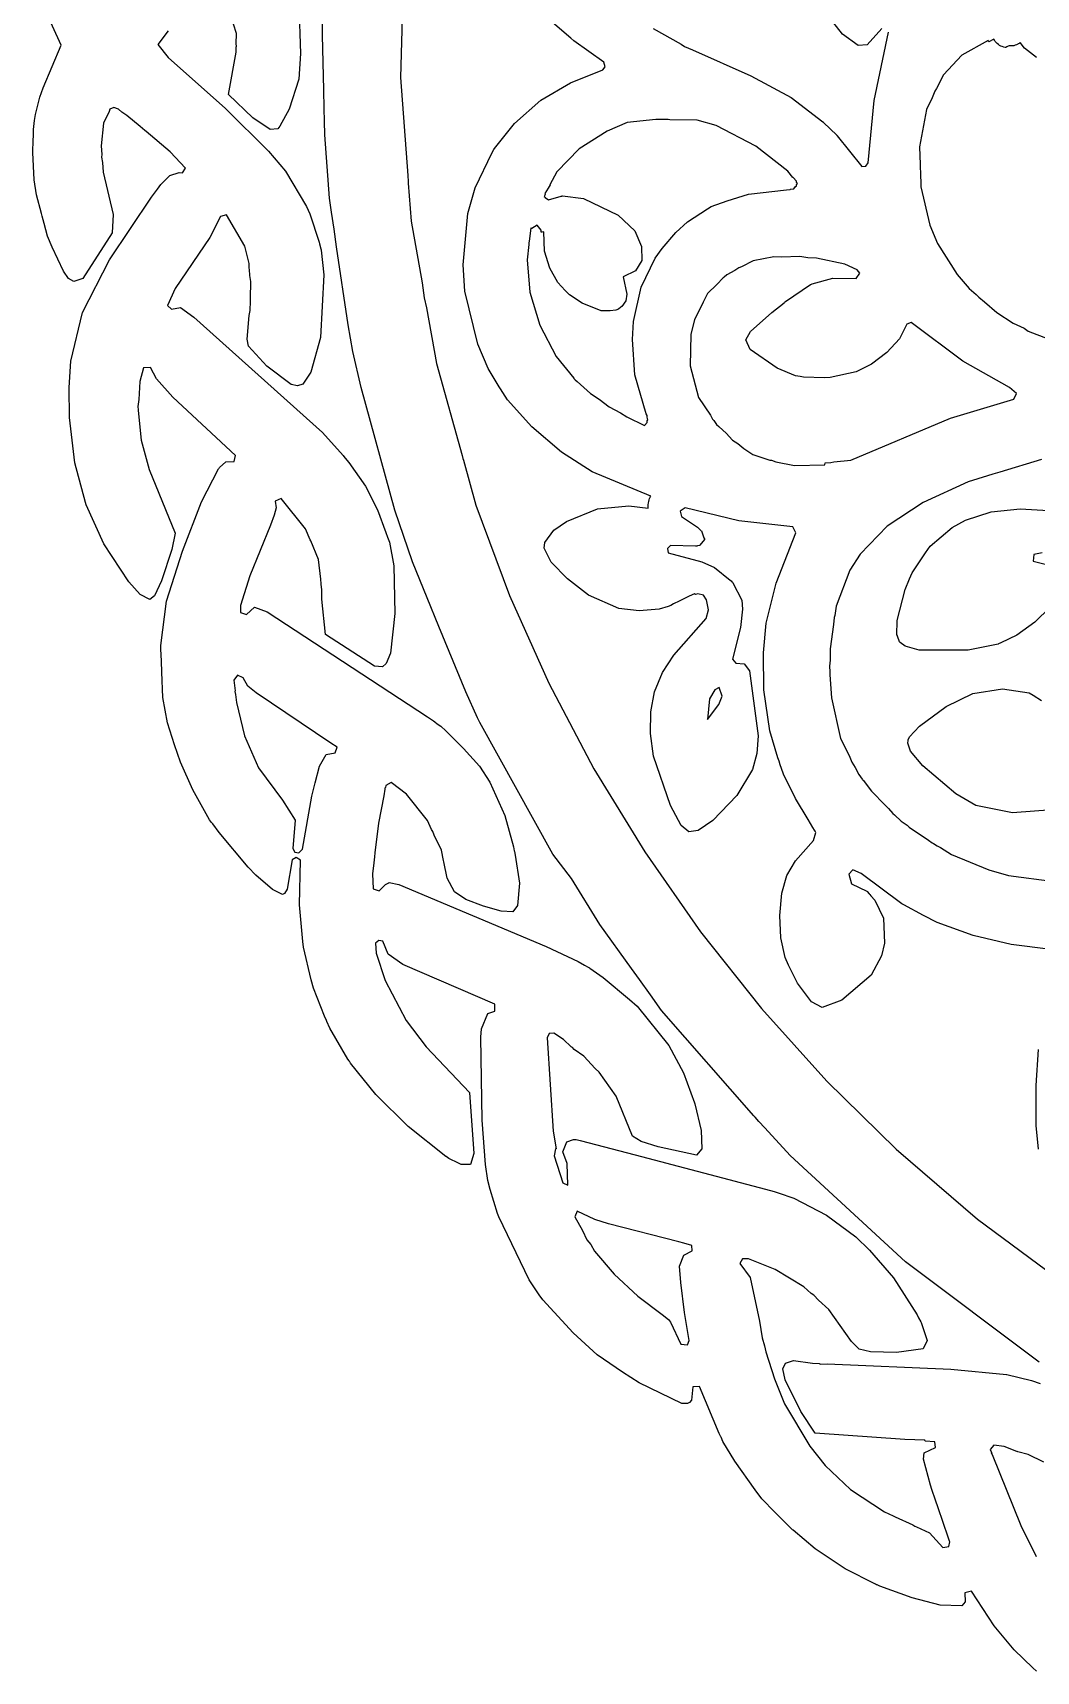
# Model space of a CAD drawing. Header units: millimetres. Extents: x 0 to 300, y 0 to 299.
# Drawn here: x 0.2 to 81.3, y 18.3 to 150.7 of the extents above; entities that cross this region are included whole.
import ezdxf

# ---------------------------------------------------------------- set-up
doc = ezdxf.new("R2010")
doc.units = ezdxf.units.MM
doc.layers.add('CUT', color=7, linetype='CONTINUOUS')

msp = doc.modelspace()

# ---------------------------------------------------------------- linework, layer by layer
at = {"layer": 'CUT'}
for points in [[(30.2576, 158.6159), (29.9538, 147.0586), (30.5319, 139.1528), (30.5576, 138.6732), (30.5774, 138.5296), (30.8017, 135.4626), (31.6866, 130.4917), (31.8571, 129.2558), (32.0457, 128.4743), (32.8468, 123.9739), (34.9299, 116.5215), (34.9879, 116.281), (35.0292, 116.1663), (36.0449, 112.5325), (38.7696, 105.2346), (41.9391, 98.1429), (45.5788, 91.2244), (49.6832, 84.523), (54.1938, 78.0449), (59.1135, 71.8588), (64.3955, 66.0045), (70.0096, 60.5122), (76.5989, 54.8556), (83.5311, 49.7093)], [(81.5745, 43.3049), (70.7664, 51.3909), (61.4357, 59.9886), (59.3838, 62.2329), (58.9236, 62.7362), (58.6089, 63.0804), (58.5055, 63.1935), (51.0561, 71.715), (50.1467, 72.9767), (49.2647, 74.2004), (48.6122, 75.1057), (46.0554, 78.6531), (43.7563, 82.3609), (42.2597, 84.341), (36.3685, 94.9646), (36.1759, 95.3375), (35.223, 97.4319), (33.8826, 100.7034), (33.0526, 102.7295), (32.1072, 105.037), (30.915, 107.9469), (29.4999, 112.1088), (26.7634, 122.0317), (26.0933, 124.9451), (25.711, 127.0789), (24.7855, 133.3809), (24.5741, 134.8206), (24.373, 136.1899), (24.2056, 137.3299), (23.8385, 142.427), (23.8116, 143.531), (23.7864, 144.5678), (23.7501, 146.0581), (23.6425, 150.4795), (23.6688, 153.8779)], [(81.3424, 18.3328), (81.0501, 18.608), (79.5369, 20.074), (77.9262, 22.0123), (76.0938, 24.7981), (75.5637, 24.6685), (75.5955, 23.9282), (75.3253, 23.6269), (73.5667, 23.6721), (71.3183, 24.2489), (68.6877, 25.2019), (68.4731, 25.2994), (68.4635, 25.3038), (68.43, 25.319), (68.3492, 25.3557), (65.8937, 26.6114), (63.4571, 28.2286), (61.6731, 29.7234), (61.6302, 29.7655), (61.5649, 29.8298), (61.5201, 29.8739), (60.2024, 31.1699), (59.1634, 32.2557), (58.6084, 32.9936), (56.9795, 35.2983), (56.0132, 36.9022), (55.856, 37.2348), (55.8367, 37.2758), (55.7614, 37.435), (55.7121, 37.5394), (54.1226, 41.3427), (53.5748, 41.3017), (53.4674, 40.2385), (53.4674, 40.2385), (53.4672, 40.2382), (53.467, 40.238), (53.3054, 40.0297), (53.1435, 39.97), (52.6866, 39.9656), (49.2461, 41.6193), (47.888, 42.4991), (45.854, 43.9011), (43.9004, 45.6698), (41.4531, 48.3406), (41.1625, 48.7269), (40.3495, 49.9376), (37.8825, 55.0454), (37.7823, 55.307), (37.2001, 57.2323), (37.0076, 57.9785), (36.8194, 59.2575), (36.5464, 62.8412), (36.4372, 69.546), (36.5056, 70.2165), (37.0038, 71.4682), (37.5632, 71.6621), (37.5678, 72.2114), (30.1388, 75.4106), (28.9452, 76.256), (28.5208, 77.2948), (28.1939, 77.3601), (27.9359, 77.1489), (27.9912, 76.3462), (28.7048, 74.1237), (30.3947, 70.8925), (32.024, 68.7795), (35.5308, 65.0669), (35.8778, 60.1507), (35.5996, 59.2663), (34.8581, 59.2635), (34.627, 59.3639), (33.8601, 59.7356), (33.6408, 59.8972), (33.6212, 59.9117), (33.6202, 59.9124), (33.6201, 59.9125), (30.5567, 62.3418), (27.941, 64.924), (25.9168, 67.4573), (25.838, 67.5688), (25.8105, 67.6077), (25.7947, 67.63), (25.6991, 67.7653), (24.2391, 70.2811), (24.0044, 70.808), (24.0039, 70.8092), (23.9697, 70.886), (23.8041, 71.2575), (22.9027, 73.5095), (22.7289, 74.1686), (22.1076, 76.8176), (22.0597, 77.2742), (21.7962, 80.2262), (21.8692, 83.8577), (21.5268, 84.0737), (21.1772, 83.8696), (20.7911, 81.4938), (20.5587, 81.1533), (20.421, 81.0852), (19.6016, 81.4652), (18.2506, 82.6255), (17.6372, 83.2691), (15.2851, 86.0703), (14.7647, 86.7691), (14.6705, 86.8955), (14.5197, 87.0979), (13.1506, 89.5158), (12.1698, 91.7566), (11.6784, 93.1707), (11.1247, 94.9513), (10.745, 96.9835), (10.6559, 99.0216), (10.6168, 99.914), (10.5726, 100.9235), (10.5612, 101.1846), (11.0436, 104.7806), (12.3161, 108.8085), (13.867, 112.7893), (15.2452, 115.4512), (15.2625, 115.4733), (15.2847, 115.5019), (15.2923, 115.5117), (15.3269, 115.5562), (15.8175, 116.0307), (16.4957, 116.0531), (16.6016, 116.53), (11.5501, 121.2484), (10.227, 122.7264), (9.7287, 123.6522), (9.1738, 123.6174), (8.8827, 122.5186), (8.7905, 121.0551), (8.7039, 120.4905), (8.7384, 120.229), (8.7345, 120.1658), (8.9722, 117.781), (9.637, 115.4), (11.724, 110.2733), (11.4737, 108.9445), (10.6256, 106.3996), (10.0584, 105.2041), (9.684, 104.8966), (8.9002, 105.3084), (7.9794, 106.318), (5.9588, 109.4026), (4.5331, 112.5571), (4.4742, 112.7441), (3.6321, 115.9387), (3.2042, 119.5921), (3.1735, 122.0231), (3.2994, 124.14), (4.2544, 128.0872), (6.4141, 132.341), (9.8146, 137.3895), (10.0647, 137.7248), (10.296, 138.0347), (10.4386, 138.2257), (10.5825, 138.4187), (10.6377, 138.4755), (11.2907, 139.1462), (12.0554, 139.3857), (12.3209, 139.3656), (12.5559, 139.7318), (11.337, 141.0499), (9.3933, 142.6947), (9.2875, 142.7975), (8.8989, 143.1131), (7.8394, 144.0097), (7.414, 144.2709), (7.1405, 144.4957), (6.7793, 144.6431), (6.4637, 144.5125), (6.3988, 144.3116), (5.9459, 143.3813), (5.7397, 141.5421), (5.797, 140.8451), (5.7722, 140.6354), (5.8502, 140.1986), (5.9149, 139.411), (6.7306, 135.9917), (6.6436, 134.516), (4.2705, 130.8184), (3.5435, 130.591), (3.1136, 130.8343), (2.6944, 131.4314), (1.7935, 133.3509), (1.4134, 134.2378), (1.1392, 135.2811), (0.9866, 135.8618), (0.9258, 136.0931), (0.534, 137.5838), (0.3314, 138.7992), (0.2209, 141.0077), (0.2599, 142.0234), (0.2626, 142.0939), (0.2692, 142.2661), (0.2924, 142.8692), (0.3689, 143.5801), (0.4528, 144.0698), (0.8048, 145.4707), (1.0721, 146.2403), (2.5308, 149.6693), (1.2629, 152.4484)], [(21.7306, 153.0011), (21.8515, 149.0029), (21.7314, 146.9194), (20.9516, 144.5197), (20.1804, 143.1339), (20.021, 142.9122), (19.405, 142.8542), (18.0061, 143.8151), (16.0469, 145.6938), (16.6587, 149.1041), (16.6668, 149.5209), (16.6838, 149.5933), (16.6716, 149.7732), (16.6879, 150.6148), (16.4547, 151.3793)], [(68.8482, 151.0184), (67.6633, 149.7132), (66.9396, 149.6506), (65.6765, 150.5568), (64.1235, 152.5701)], [(82.5031, 76.6308), (79.3047, 77.0241), (76.2295, 77.7523), (73.3332, 78.8163), (72.2345, 79.3772), (70.6238, 80.234), (70.467, 80.3175), (70.4634, 80.3193), (70.4615, 80.3204), (67.1758, 82.7591), (66.5076, 83.0567), (66.1971, 82.7083), (66.3945, 81.9331), (67.6482, 81.3369), (67.6711, 81.3143), (67.8373, 81.1281), (67.8908, 81.0681), (67.9721, 80.9769), (68.2892, 80.6216), (68.995, 79.156), (69.0706, 77.1473), (68.8165, 76.107), (67.9796, 74.5444), (65.6315, 72.5314), (64.0184, 71.9465), (63.168, 72.4123), (62.0346, 73.9137), (61.3168, 75.3686), (61.0385, 75.9735), (61.0362, 75.9814), (60.7026, 77.5632), (60.6095, 79.3904), (60.7656, 81.18), (61.1737, 82.6142), (61.8699, 83.7808), (63.3386, 85.4317), (63.5205, 86.0873), (63.4574, 86.1883), (63.4039, 86.2771), (63.2843, 86.4756), (62.8873, 87.1345), (61.8639, 88.833), (60.911, 90.7872), (60.75, 91.2461), (60.6479, 91.5373), (60.5435, 91.8349), (60.4506, 92.0996), (59.7952, 94.2826), (59.3093, 97.6083), (59.2791, 100.6011), (59.4963, 102.9776), (60.314, 106.2181), (61.9101, 110.2788), (61.6599, 110.7609), (57.2844, 111.2458), (52.9583, 112.2946), (52.5466, 112.0274), (52.6608, 111.6131), (53.9538, 110.7453), (54.2591, 110.4509), (54.2688, 110.4356), (54.4743, 109.8956), (54.5114, 109.798), (54.515, 109.7887), (54.5156, 109.787), (54.5157, 109.7448), (54.1319, 109.2876), (54.104, 109.2741), (53.9571, 109.2376), (53.8913, 109.2212), (53.8856, 109.2198), (53.7924, 109.1967), (51.7723, 109.2567), (51.5402, 109.0115), (51.5863, 108.677), (54.3112, 107.9395), (55.3178, 107.4841), (56.602, 106.4674), (56.6711, 106.3976), (56.7383, 106.3297), (56.7712, 106.2965), (56.8194, 106.2479), (57.5358, 104.8548), (57.6025, 104.1276), (57.4285, 102.6461), (56.7947, 100.0803), (57.051, 99.763), (57.7337, 99.7161), (58.1453, 99.1288), (58.8527, 93.8872), (58.7614, 92.4507), (58.391, 91.1708), (57.1315, 89.059), (55.1912, 87.0584), (54.0084, 86.2455), (53.2581, 86.1337), (52.6271, 86.6495), (51.7645, 88.2563), (50.4031, 92.2485), (50.1504, 94.0898), (50.1814, 95.8163), (50.4914, 97.4564), (51.1261, 99.0008), (52.0378, 100.397), (54.6626, 103.3711), (54.8331, 104.0549), (54.6889, 104.8809), (54.4305, 105.243), (53.9811, 105.3677), (53.8025, 105.3152), (53.7095, 105.3699), (53.2933, 105.1656), (53.2689, 105.1585), (53.2279, 105.1336), (52.465, 104.7592), (52.027, 104.5443), (51.7892, 104.4276), (51.5837, 104.3268), (50.8539, 104.1095), (49.2451, 103.9902), (47.6014, 104.1811), (45.1511, 105.2428), (43.4376, 106.5614), (42.1382, 107.9209), (41.5483, 109.0502), (41.6131, 109.5148), (42.3459, 110.5084), (43.3757, 111.1895), (45.8622, 112.2373), (48.4094, 112.4798), (49.9742, 112.2881), (49.9709, 112.312), (49.9664, 112.4317), (49.9739, 112.5512), (49.9922, 112.713), (50.0113, 112.8301), (50.0418, 112.9447), (50.0836, 113.0558), (50.1361, 113.1622), (50.1907, 113.2498), (45.4371, 115.2086), (42.9677, 116.7963), (40.5557, 118.8457), (38.6048, 121.0343), (38.0179, 121.9295), (37.9184, 122.089), (37.022, 123.5629), (36.1894, 125.5213), (35.1556, 129.7993), (35.0054, 131.9398), (35.398, 136.0785), (35.9938, 138.15), (37.3466, 140.9966), (37.488, 141.2546), (37.543, 141.3254), (39.1625, 143.3575), (41.3021, 145.2263), (43.6917, 146.6402), (46.2925, 147.6791), (46.4934, 147.9375), (46.3764, 148.3136), (43.9691, 150.0211), (43.703, 150.2313), (41.6671, 151.9845)], [(50.3644, 151.0138), (52.6321, 149.7593), (52.8991, 149.5736), (53.5373, 149.2985), (58.2581, 147.1894), (61.5234, 145.4464), (64.0883, 143.4849), (64.1003, 143.4734), (64.1018, 143.472), (64.1022, 143.4716), (64.1244, 143.4503), (64.1315, 143.4435), (65.2043, 142.4015), (65.2068, 142.3986), (65.2111, 142.3937), (65.2148, 142.3894), (65.2474, 142.3521), (67.2388, 139.8699), (67.5712, 139.8982), (67.7601, 140.173), (68.2304, 145.197), (69.4054, 150.7196)], [(11.1653, 150.8307), (10.3189, 149.7413), (11.1593, 148.6849), (15.8018, 144.5555), (19.2814, 141.1063), (20.6435, 139.4934), (22.3603, 136.6421), (22.6161, 136.0595), (23.3612, 133.7558), (23.3917, 133.6402), (23.5003, 133.2271), (23.522, 133.1449), (23.5266, 133.1274), (23.756, 131.1258), (23.4832, 126.0665), (22.703, 123.2645), (22.052, 122.3083), (21.6257, 122.1578), (21.1017, 122.2667), (19.1495, 123.7468), (17.6686, 125.3692), (17.5483, 125.9208), (17.7204, 127.832), (17.8074, 128.2551), (17.8245, 128.9882), (17.8346, 129.1002), (17.8301, 129.2277), (17.8621, 130.5933), (17.7649, 131.0795), (17.7479, 131.5624), (17.7187, 131.6688), (17.7124, 132.0556), (17.3511, 133.4407), (15.8797, 135.969), (15.406, 135.8258), (14.5246, 134.1517), (11.737, 130.0155), (11.118, 128.6431), (11.4327, 128.3405), (12.1603, 128.4874), (12.1637, 128.487), (13.2458, 127.7019), (23.6408, 118.3971), (25.3018, 116.5306), (25.3554, 116.4652), (25.4825, 116.3099), (25.4864, 116.3053), (25.7677, 115.9617), (27.1062, 114.0498), (28.0784, 112.1575), (28.7634, 110.3048), (28.8952, 109.9486), (28.946, 109.8112), (29.0537, 109.5199), (29.4088, 107.6251), (29.4991, 103.7596), (29.1347, 100.5691), (28.8017, 99.7338), (28.5004, 99.4738), (27.8436, 99.5189), (23.8789, 102.0677), (23.5949, 104.9242), (23.5762, 105.7184), (23.5249, 106.1088), (23.5232, 106.1613), (23.5176, 106.546), (23.3113, 108.1321), (22.6861, 109.6477), (22.6456, 109.7088), (22.2752, 110.6209), (20.3087, 113.0633), (19.8033, 112.8377), (19.8851, 112.311), (19.7344, 111.723), (19.4274, 110.9154), (17.7566, 106.8136), (17.0129, 104.4055), (17.0179, 103.8406), (17.4982, 103.7032), (18.151, 104.2869), (19.1569, 103.9074), (32.1402, 95.417), (32.603, 95.0881), (32.7142, 95.0091), (32.9146, 94.8666), (33.2002, 94.6636), (33.6206, 94.3005), (33.9409, 93.9802), (34.2115, 93.7096), (34.2889, 93.6323), (35.0493, 92.8719), (36.3374, 91.4324), (37.1603, 90.1363), (38.3796, 87.4475), (39.0781, 84.9215), (39.1119, 84.7609), (39.1449, 84.6038), (39.1567, 84.5478), (39.2219, 84.2375), (39.5641, 81.9802), (39.4124, 80.1922), (39.0402, 79.6838), (38.0749, 79.7189), (36.6608, 80.1177), (35.2381, 80.6754), (34.3237, 81.2754), (33.7276, 82.4043), (33.4594, 83.7164), (33.4174, 83.8317), (33.2518, 84.6584), (32.676, 85.869), (32.5684, 86.1647), (32.4645, 86.3137), (32.1159, 87.0467), (30.4216, 89.165), (29.1889, 90.1273), (28.7653, 89.8721), (28.7329, 89.7078), (28.6805, 89.6695), (28.6843, 89.5761), (28.6009, 89.0395), (28.165, 86.8321), (27.8849, 84.4344), (27.8336, 84.1042), (27.79, 83.6211), (27.6867, 82.7369), (27.7249, 81.5235), (28.2232, 81.3792), (28.7393, 81.8909), (28.9976, 82.0202), (29.0213, 82.0321), (29.0262, 82.0346), (29.0361, 82.0395), (29.8248, 81.8815), (41.7305, 76.8852), (44.2947, 75.6643), (44.8114, 75.3697), (45.1031, 75.2034), (45.2138, 75.1403), (45.2582, 75.115), (46.3329, 74.3771), (48.4552, 72.6018), (49.0679, 72.0505), (51.6441, 68.8684), (52.8142, 66.6581), (53.7183, 64.251), (53.7409, 64.1731), (54.2516, 62.0194), (54.3156, 60.5166), (53.8738, 60.0083), (50.778, 60.68), (49.407, 61.1211), (48.6974, 61.5538), (47.37, 64.7874), (46.0108, 66.7119), (45.6817, 67.0111), (44.7579, 68.025), (43.9882, 68.5645), (43.8364, 68.7116), (43.7411, 68.7754), (43.1102, 69.3489), (42.3372, 69.8737), (41.9705, 69.8427), (41.7942, 69.4822), (42.2849, 61.9465), (42.5346, 60.5362), (42.4698, 60.5168), (42.3791, 59.9727), (43.0744, 57.7961), (43.4674, 57.5845), (43.4069, 59.3378), (43.0726, 60.2852), (43.3858, 61.0949), (43.9354, 61.2762), (44.152, 61.2715), (44.4675, 61.2043), (48.9168, 60.0527), (59.4421, 57.2781), (60.1466, 57.0726), (60.3148, 57.0236), (60.4646, 56.9798), (60.4742, 56.977), (61.7306, 56.5325), (64.3936, 55.1707), (66.7488, 53.4303), (67.8674, 52.3446), (69.7893, 50.1157), (71.6988, 47.1309), (71.8243, 46.8906), (72.0034, 46.5476), (72.0235, 46.5091), (72.5149, 45.0609), (72.1882, 44.3678), (70.0328, 44.0734), (67.9491, 44.1337), (67.0325, 44.3589), (66.4023, 44.9643), (64.5699, 47.5505), (63.7391, 48.3061), (63.349, 48.7076), (63.1533, 48.839), (62.552, 49.386), (60.2327, 50.7956), (58.0774, 51.636), (57.5807, 51.6568), (57.3883, 51.262), (58.2043, 50.1465), (58.2045, 50.146), (58.2055, 50.1442), (58.2076, 50.1402), (58.2143, 50.1275), (58.9557, 46.6122), (59.1766, 45.2587), (59.3749, 44.6249), (59.4766, 44.1425), (60.1759, 41.9532), (60.9894, 39.9404), (63.0347, 36.5023), (64.2858, 34.947), (66.3167, 33.0108), (69.0647, 31.2202), (69.7725, 30.8884), (69.8114, 30.863), (69.937, 30.8113), (71.355, 30.1464), (71.5206, 30.0452), (71.6492, 30.0085), (72.6987, 29.5164), (73.774, 28.33), (74.2607, 28.4175), (74.3394, 28.7764), (74.3221, 28.8271), (74.3252, 28.8343), (74.2072, 29.1639), (73.3984, 31.5352), (73.1912, 32.1429), (72.899, 32.9995), (72.7793, 33.3505), (72.2186, 35.4685), (72.2776, 35.9655), (73.1846, 36.3997), (73.1378, 36.8623), (72.3643, 36.9188), (72.3328, 36.9921), (70.7071, 37.0398), (63.4732, 37.5681), (62.301, 39.3098), (61.0527, 41.8656), (60.8511, 42.7627), (61.0772, 43.204), (61.7153, 43.4341), (63.2589, 43.2232), (63.7817, 43.2007), (63.9027, 43.1347), (64.4219, 43.1731), (74.4353, 42.742), (78.9371, 42.3121), (78.9455, 42.3112), (80.9443, 41.8116), (81.6568, 41.5784)], [(81.3494, 148.6868), (80.3973, 149.4396), (80.0487, 149.8894), (79.958, 149.8206), (79.8864, 149.7767), (79.8859, 149.7774), (79.8825, 149.7743), (79.8569, 149.7586), (79.7501, 149.7069), (79.6388, 149.6659), (79.5239, 149.6362), (79.4067, 149.618), (79.2882, 149.6114), (79.1697, 149.6166), (79.1377, 149.6211), (79.0731, 149.5853), (78.9658, 149.5324), (78.8716, 149.4972), (78.8588, 149.4991), (78.8516, 149.5009), (78.8242, 149.5033), (78.7066, 149.5257), (78.5919, 149.5597), (78.4811, 149.605), (78.3754, 149.661), (78.2757, 149.7273), (78.1832, 149.8032), (78.0987, 149.888), (78.0231, 149.9807), (77.957, 150.0805), (77.9155, 150.1593), (77.5024, 149.9545), (77.488, 149.9741), (77.4423, 150.0517), (75.3195, 148.8719), (73.8263, 147.2853), (73.2828, 146.1669), (73.131, 145.9679), (72.9207, 145.4216), (72.4703, 144.4948), (71.9113, 141.4646), (71.9531, 140.0314), (71.9434, 139.6725), (71.9689, 139.4892), (72.0052, 138.2431), (72.7399, 135.1271), (73.3619, 133.6682), (74.9395, 131.1592), (75.919, 130.0259), (76.4864, 129.5332), (76.6934, 129.3127), (77.1548, 128.9528), (78.1585, 128.0812), (79.4729, 127.2253), (80.3494, 126.8287), (80.6802, 126.5688), (82.2948, 125.9486)], [(81.7667, 116.2023), (78.3798, 115.1757), (77.82, 115.0349), (77.3995, 114.8786), (75.8392, 114.4057), (72.1818, 112.7426), (69.2791, 110.8214), (67.1116, 108.5664), (66.2647, 107.2709), (65.1608, 104.3661), (65.0557, 103.5965), (65.0119, 103.4372), (64.9567, 102.8717), (64.6885, 100.9081), (64.6752, 99.9919), (64.628, 99.5093), (64.6616, 99.0575), (64.6579, 98.8078), (64.7803, 96.9476), (65.5151, 93.6831), (66.2133, 92.3001), (66.4372, 91.7746), (66.6954, 91.3451), (66.9939, 90.7539), (67.2696, 90.3897), (67.2958, 90.3461), (67.3391, 90.2979), (68.0064, 89.4166), (69.1106, 88.2986), (69.1649, 88.2322), (69.2732, 88.1339), (69.3797, 88.0261), (69.7437, 87.6209), (69.8818, 87.5178), (70.4035, 86.9896), (70.8919, 86.6658), (71.0542, 86.5185), (72.6349, 85.4621), (72.9137, 85.2538), (73.0353, 85.1944), (73.3175, 85.0058), (73.5852, 84.8801), (74.4717, 84.2923), (77.4967, 83.0615), (79.0823, 82.6116), (82.7742, 82.1295)], [(82.4644, 104.2953), (81.214, 103.0756), (79.7763, 102.0338), (78.4641, 101.3941), (78.282, 101.3118), (78.2817, 101.3117), (78.2759, 101.3091), (78.2504, 101.2976), (75.8423, 100.8166), (71.8604, 100.8143), (70.7515, 101.1379), (70.3305, 101.4226), (70.2689, 101.4802), (70.1095, 101.9315), (70.0822, 102.0087), (70.0803, 102.014), (70.0761, 102.026), (70.1013, 103.2098), (70.7267, 105.7003), (71.084, 106.5829), (71.2939, 107.055), (72.384, 108.6747), (72.752, 109.1972), (74.5261, 110.7051), (74.539, 110.7133), (75.6128, 111.3008), (77.6935, 111.9953), (80.0273, 112.2381), (82.78, 112.0523)], [(81.8235, 108.6724), (81.1285, 108.547), (81.098, 108.0007), (83.2336, 107.4634)], [(82.6153, 87.9087), (79.4059, 87.6673), (76.4552, 88.2757), (74.8298, 89.2052), (72.1778, 91.4556), (71.1667, 92.6578), (70.9679, 93.3061), (70.9708, 93.5077), (70.9711, 93.5305), (70.9712, 93.5352), (70.9718, 93.5788), (71.0776, 93.7956), (71.9071, 94.6591), (74.0554, 96.2543), (76.2079, 97.3157), (78.5971, 97.6963), (80.7594, 97.3596), (81.0806, 97.1695), (81.7607, 96.7312)], [(81.5292, 60.4939), (81.3179, 62.427), (81.3166, 65.6526), (81.5297, 68.5533)], [(81.9601, 35.2111), (80.673, 35.842), (79.8511, 36.0481), (79.7799, 36.0783), (79.7652, 36.0814), (78.74, 36.488), (77.9039, 36.601), (77.6147, 36.2325), (77.7073, 36.0039), (77.6947, 35.9735), (77.7727, 35.8424), (80.0934, 30.1162), (81.3379, 27.5975)]]:
    msp.add_lwpolyline(points, dxfattribs=at)
for points in [[(47.5539, 135.9457), (48.8852, 134.6735), (49.4164, 133.4123), (49.4434, 132.2877), (48.9541, 131.4577), (47.9553, 130.9773), (48.239, 129.5694), (48.1695, 129.0377), (47.8418, 128.5822), (47.8128, 128.558), (47.7822, 128.5324), (47.7495, 128.505), (47.5577, 128.3445), (47.353, 128.2674), (46.8895, 128.2149), (46.2204, 128.2123), (46.1743, 128.2162), (44.6267, 128.8386), (43.6159, 129.512), (43.2609, 129.866), (42.6754, 130.5102), (42.0112, 131.6715), (41.5739, 133.0354), (41.5284, 134.6017), (41.5276, 134.6015), (41.4109, 134.5862), (41.3224, 134.5833), (41.3142, 134.7324), (40.9932, 135.14), (40.5513, 134.8681), (40.5493, 134.8576), (40.5369, 134.8671), (40.4802, 134.9201), (40.4713, 134.8945), (40.3488, 133.842), (40.3226, 133.7096), (40.3191, 133.5868), (40.1739, 132.34), (40.4117, 129.7224), (41.2023, 127.0674), (42.5427, 124.5424), (43.9489, 122.7835), (43.9511, 122.7598), (44.0091, 122.7082), (44.0529, 122.6535), (44.2219, 122.5191), (45.3114, 121.5506), (46.0127, 121.0952), (46.8038, 120.4661), (47.7329, 119.9779), (48.2437, 119.6462), (49.6645, 118.9509), (49.8761, 119.1927), (49.8761, 119.3317), (49.9376, 119.4092), (49.8761, 119.6209), (49.8761, 119.7671), (49.7926, 119.9085), (48.8803, 123.0492), (48.699, 125.8911), (48.7892, 127.3572), (49.4114, 130.1292), (50.5265, 132.4634), (51.0951, 133.2592), (52.2037, 134.5551), (53.1524, 135.416), (54.7486, 136.4629), (55.063, 136.6357), (56.3568, 137.1075), (58.0668, 137.6525), (61.147, 138.0021), (61.4567, 138.019), (61.4805, 138.04), (61.7401, 138.0694), (61.8577, 138.24), (61.968, 138.3282), (61.968, 138.3998), (62.0415, 138.5063), (61.968, 138.5989), (61.968, 138.6909), (61.6959, 138.9932), (61.6499, 138.9995), (61.2577, 139.4936), (58.6649, 141.5163), (55.4706, 143.2028), (53.9272, 143.617), (51.7112, 143.659), (51.5714, 143.677), (51.4186, 143.6646), (50.598, 143.6801), (48.2687, 143.4227), (46.6431, 142.7186), (44.3961, 141.3027), (42.5798, 139.4378), (42.0158, 138.3919), (42.0318, 138.3858), (41.8926, 138.1193), (41.6262, 137.7095), (41.6296, 137.6159), (41.548, 137.4598), (41.6375, 137.3965), (41.6382, 137.3788), (41.9, 137.1763), (42.9445, 137.4734), (42.9752, 137.4822), (42.9813, 137.4839), (43.026, 137.4966), (43.0305, 137.4979), (44.7275, 137.2826)], [(66.3482, 116.1674), (74.4153, 119.5427), (79.5189, 121.092), (79.7411, 121.5335), (79.1651, 122.0272), (75.3893, 124.1605), (71.2357, 127.273), (70.8867, 127.1376), (70.2818, 125.9493), (69.2613, 124.8611), (68.0246, 123.9059), (66.7907, 123.2802), (64.669, 122.8258), (64.2061, 122.8061), (62.5106, 122.8639), (62.2552, 122.9045), (61.8666, 122.9792), (60.3802, 123.5763), (58.201, 125.0855), (57.8588, 125.875), (58.2415, 126.5539), (59.9559, 128.0726), (60.9478, 128.8723), (60.9935, 128.9091), (61.0385, 128.9454), (61.0599, 128.9626), (63.0799, 130.3433), (63.1004, 130.3518), (63.1185, 130.3592), (63.1611, 130.3769), (63.2131, 130.3984), (64.8819, 130.8545), (66.7821, 130.8239), (67.065, 131.2661), (66.8728, 131.5397), (65.8579, 131.9919), (63.5636, 132.4676), (62.8588, 132.4921), (62.2306, 132.6123), (60.7434, 132.5658), (60.1308, 132.5871), (58.4564, 132.2689), (57.5082, 131.7658), (57.283, 131.6792), (56.979, 131.485), (56.3123, 131.1312), (56.1041, 130.9259), (56.0272, 130.8768), (55.5109, 130.3413), (54.7696, 129.6107), (54.4214, 128.9229), (54.4149, 128.9134), (54.4033, 128.8871), (53.7158, 127.529), (53.4158, 126.32), (53.3488, 123.777), (54.0296, 121.2137), (54.9977, 119.7793), (55.1693, 119.4789), (55.2758, 119.3672), (55.4949, 119.0426), (55.6734, 118.8836), (55.6929, 118.8541), (56.2641, 118.3304), (56.7922, 117.7763), (57.2128, 117.5126), (57.688, 117.0893), (58.4394, 116.6155), (59.7917, 116.1608), (59.9393, 116.1497), (60.2751, 116.0186), (61.7866, 115.7163), (64.2352, 115.7768), (64.2713, 115.93), (64.7387, 115.9581), (64.9664, 116.0099)], [(18.4797, 91.3169), (20.4042, 88.681), (21.4285, 87.0868), (21.2422, 84.7828), (21.4134, 84.4983), (21.7417, 84.4488), (22.012, 84.7427), (22.7708, 89.0243), (23.0384, 90.0954), (23.4117, 91.4297), (23.9271, 92.3907), (24.6706, 92.5213), (24.8144, 92.9691), (24.3216, 93.293), (24.3214, 93.2934), (18.2809, 97.3557), (17.5996, 97.9074), (17.227, 98.58), (16.7814, 98.7864), (16.4871, 98.3933), (16.5793, 97.5324), (16.5675, 97.4595), (16.6121, 97.227), (16.6824, 96.57), (17.3311, 93.8855)], [(55.7104, 97.7901), (55.3477, 97.6087), (54.9245, 96.8832), (54.7733, 95.2205), (55.6802, 96.4297), (55.9523, 97.0948)], [(49.1185, 48.631), (51.0849, 47.152), (51.6048, 46.7514), (51.7663, 46.5293), (52.5981, 44.7595), (53.1511, 44.6991), (53.292, 45.0428), (52.8945, 47.3165), (52.6105, 49.7246), (52.5077, 51.0453), (52.8599, 51.946), (53.519, 52.2937), (53.5008, 52.7309), (52.8592, 52.8976), (52.8482, 52.912), (52.4347, 53.0079), (46.756, 54.4834), (45.6654, 54.8296), (44.2222, 55.5044), (44.0318, 55.0444), (44.6636, 53.9435), (45.0174, 53.1749), (45.3242, 52.7922), (45.6205, 52.2759), (47.2047, 50.3975)]]:
    msp.add_lwpolyline(points, close=True, dxfattribs=at)

doc.saveas('drawing.dxf')
